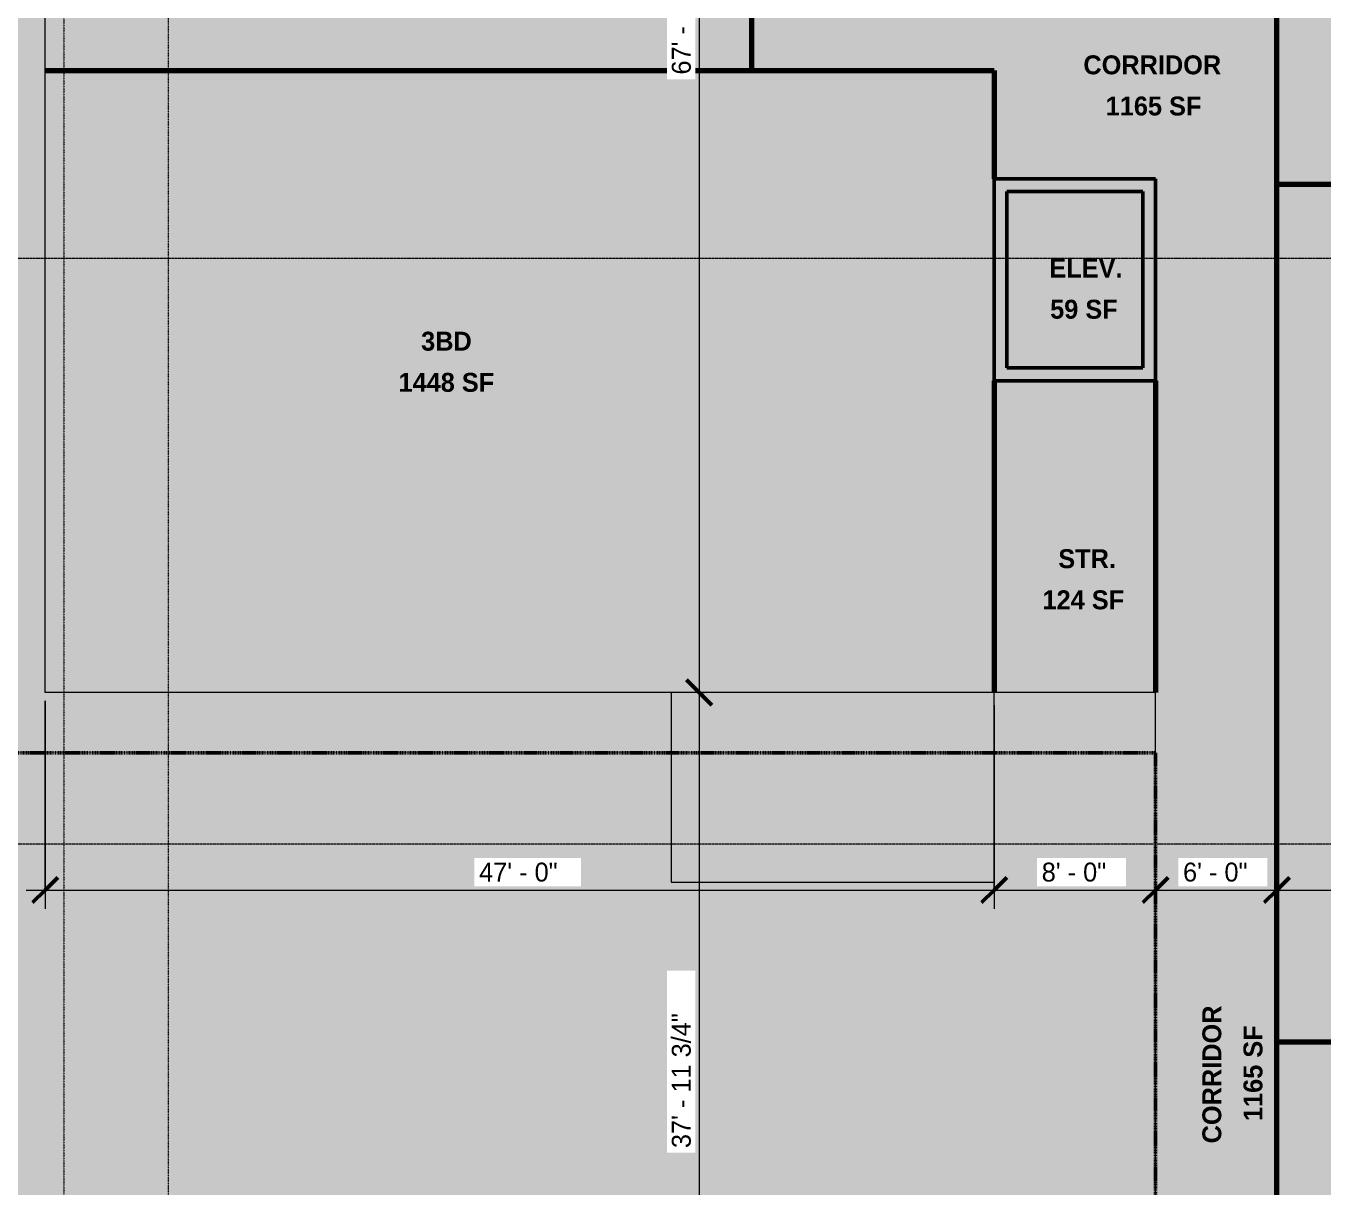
# Model space of a CAD drawing. Header units: inches. Extents: x -4294 to -464, y 9706 to 12475.
# Drawn here: x -1898 to -1127, y 10983 to 11673 of the extents above; entities that cross this region are included whole.
import ezdxf

# ---------------------------------------------------------------- set-up
doc = ezdxf.new("R2010")
doc.units = ezdxf.units.IN
doc.header["$MEASUREMENT"] = 0
for name, pattern in [('Aligning Line 1_8_', [0.25, 0.125, -0.125]), ('Double Dash 3_8_', [1, 0.375, -0.125, 0.125, -0.125, 0.125, -0.125]), ('Grid Line 1_2_', [0.875, 0.5, -0.125, 0.125, -0.125])]:
    doc.linetypes.add(name, pattern=pattern)
for name, color, linetype, lineweight in [('0-1', 7, 'Continuous', 5), ('A-ANNO-DIMS', 211, 'Continuous', 9), ('A-ANNO-DIMS-120', 211, 'Continuous', 9), ('A-AREA-1', 213, 'Continuous', 70), ('A-AREA-IDEN', 2, 'Continuous', 9), ('A-AREA-PATT-1', 50, 'Continuous', 9), ('A-FLOR-2', 133, 'Continuous', 13), ('A-FLOR-PATT-1', 31, 'Continuous', 9), ('A-WALL-1', 23, 'Continuous', 13), ('A-WALL-2', 253, 'Continuous', 50), ('C-PROP-LINE', 91, 'Double Dash 3_8_', 50), ('G-ANNO-SYMB', 111, 'Aligning Line 1_8_', 9), ('G-ANNO-SYMB-1', 147, 'Aligning Line 1_8_', 9), ('S-GRID-1', 1, 'Grid Line 1_2_', 9)]:
    doc.layers.add(name, color=color, linetype=linetype, lineweight=lineweight)
doc.layers.add('A-AREA-PATT-2', color=7, linetype='Continuous', lineweight=9, transparency=1)
doc.layers.add('A-AREA-PATT-3', color=50, linetype='Continuous', lineweight=9, transparency=1)
doc.styles.add('Century Gothic', font='ufonts.com_century-gothic.ttf', dxfattribs={"height": 11.25})
doc.styles.add('Century Gothic_B', font='GOTHICB.TTF', dxfattribs={"height": 11.25})
doc.dimstyles.new('OD__1_8__Tol__', dxfattribs={"dimscale": 12, "dimtxt": 11.746893, "dimasz": 1.25, "dimexe": 0.9375, "dimexo": 0.625, "dimgap": 0.15625, "dimtad": 1, "dimdec": 3, "dimrnd": 0.125, "dimzin": 3, "dimdsep": 46, "dimlunit": 4, "dimtxsty": 'Century Gothic', "dimblk1": 'OBLIQUE', "dimblk2": 'OBLIQUE', "dimsah": 1, "dimcen": 0.09, "dimdle": 0.9375, "dimazin": 0, "dimtfac": 1, "dimtdec": 4, "dimtix": 1, "dimtmove": 0, "dimatfit": 3, "dimfxl": 1, "dimtvp": 1, "dimtfill": 1, "dimfrac": 2, "dimtolj": 1, "dimtzin": 0, "dimarcsym": 2})

# ---------------------------------------------------------------- blocks, each defined once
blk = doc.blocks.new('CTR - 2nd Phase_rvt-1-FLOOR PLAN - 1ST FLOOR')
at = {"layer": 'A-AREA-PATT-1'}
for points in [[(-1514.72, 11646.99), (-1466.72, 11646.99), (-1466.72, 12088.59), (-1886.72, 12088.59), (-1886.72, 11646.99), (-1845.37, 11646.99)], [(-1024.1, 11579.19), (-806.72, 11579.19), (-806.72, 12088.59), (-1150.72, 12088.59), (-1150.72, 11858.59), (-1154.72, 11858.59), (-1154.72, 11579.19), (-1092.03, 11579.19)], [(-1514.72, 11277.29), (-1322.72, 11277.29), (-1322.72, 11646.99), (-1886.72, 11646.99), (-1886.72, 11277.29), (-1863.89, 11277.29)], [(-1149.3, 11069.79), (-806.72, 11069.79), (-806.72, 11579.19), (-1154.72, 11579.19), (-1154.72, 11069.79)], [(-1042.15, 10560.39), (-806.72, 10560.39), (-806.72, 11069.79), (-1154.72, 11069.79), (-1154.72, 10560.39)]]:
    blk.add_hatch(color=256, dxfattribs=at).paths.add_polyline_path(points, flags=0)
at = {"layer": 'A-AREA-PATT-2'}
for points in [[(-1234.35, 11470.21), (-1234.35, 11574.96), (-1315.1, 11574.96), (-1315.1, 11470.21), (-1275.96, 11470.21)], [(-1226.72, 11277.29), (-1226.72, 11462.59), (-1322.72, 11462.59), (-1322.72, 11277.29), (-1234.35, 11277.29)]]:
    blk.add_hatch(color=256, dxfattribs=at).paths.add_polyline_path(points, flags=0)
at = {"layer": 'A-AREA-PATT-3'}
blk.add_hatch(color=256, dxfattribs=at).paths.add_polyline_path([(-1334.35, 10050.99), (-1274.72, 10050.99), (-1274.72, 10280.99), (-1270.72, 10280.99), (-1270.72, 10379.79), (-1154.72, 10379.79), (-1154.72, 11718.99), (-1270.72, 11718.99), (-1270.72, 11858.59), (-1274.72, 11858.59), (-1274.72, 11896.59), (-1350.35, 11896.59), (-1350.35, 11718.99), (-1466.72, 11718.99), (-1466.72, 11646.99), (-1322.72, 11646.99), (-1322.72, 11582.59), (-1226.72, 11582.59), (-1226.72, 10451.79), (-1418.72, 10451.79), (-1418.72, 10379.79), (-1334.35, 10379.79), (-1334.35, 10058.99)], flags=0)
at = {"layer": 'A-FLOR-PATT-1'}
h = blk.add_hatch(dxfattribs=at)
h.set_pattern_fill('FP_1', color=256, style=0, pattern_type=2)
h.set_pattern_definition([(180, (-1614.513, 9909.789), (-5e-16, -4), []), (270, (-1614.513, 9909.789), (8, -8), [4, -28]), (270, (-1630.513, 9905.789), (8, -8), [4, -28])])
h.paths.add_polyline_path([(-1586.72, 9916.4), (-1586.72, 9974.19), (-1334.35, 9974.19), (-1334.35, 10050.99), (-1802.72, 10050.99), (-1802.72, 9916.4)], flags=0)
h.paths.add_polyline_path([(-779.95, 10281.39), (-674.91, 10281.39), (-674.91, 10473.39), (-751.71, 10473.39), (-751.71, 10626.99), (-674.91, 10626.99), (-674.91, 10818.99), (-751.71, 10818.99), (-751.71, 11068.4), (-674.91, 11068.4), (-674.91, 11260.4), (-751.71, 11260.4), (-751.71, 11627.15), (-674.91, 11627.15), (-674.91, 11819.15), (-806.72, 11819.15), (-806.72, 10281.39), (-790.17, 10281.39)], flags=0)
h.paths.add_polyline_path([(-1265.12, 10821.49), (-1265.12, 10934.19), (-1418.72, 10934.19), (-1418.72, 10821.49)], flags=0)
h.paths.add_polyline_path([(-1687.52, 10821.49), (-1495.52, 10821.49), (-1495.52, 10934.19), (-1687.52, 10934.19)], flags=0)
h.paths.add_polyline_path([(-1465.13, 11164.59), (-1322.72, 11164.59), (-1322.72, 11277.29), (-1514.72, 11277.29), (-1514.72, 11164.59)], flags=0)
h.paths.add_polyline_path([(-1685.65, 12088.59), (-1551.92, 12088.59), (-1551.92, 12220.4), (-1743.92, 12220.4), (-1743.92, 12143.6), (-1791.92, 12143.6), (-1791.92, 12088.59)], flags=0)
h.paths.add_polyline_path([(-682.72, 12088.59), (-682.72, 12220.4), (-874.72, 12220.4), (-874.72, 12088.59), (-806.72, 12088.59)], flags=0)
h = blk.add_hatch(dxfattribs=at)
h.set_pattern_fill('FP_2', color=256, style=0, pattern_type=2)
h.set_pattern_definition([(0, (0, 0), (19.2, 4.8), [1.584, -12.816, 1.584, -12.816, -76.8]), (0, (0, 0), (19.2, 4.8), [-28.8, 1.584, -27.216, 1.584, -12.816, -33.6]), (0, (0, 0), (19.2, 4.8), [-72, 1.584, -8.016, 1.584, -22.416]), (120, (7.2, 2.4), (-13.756922, 14.2276878), [1.584, -12.816, 1.584, -12.816, -76.8]), (120, (7.2, 2.4), (-13.756922, 14.2276878), [-28.8, 1.584, -27.216, 1.584, -12.816, -33.6]), (120, (7.2, 2.4), (-13.756922, 14.2276878), [-72, 1.584, -8.016, 1.584, -22.416]), (240, (9.6, 12), (-5.443078, -19.0276878), [1.584, -12.816, 1.584, -12.816, -76.8]), (240, (9.6, 12), (-5.443078, -19.0276878), [-28.8, 1.584, -27.216, 1.584, -12.816, -33.6]), (240, (9.6, 12), (-5.443078, -19.0276878), [-72, 1.584, -8.016, 1.584, -22.416])])
h.paths.add_polyline_path([(-1724.64, 9891.19), (-1334.35, 9891.19), (-1334.35, 9974.19), (-1586.72, 9974.19), (-1586.72, 9916.4), (-1802.72, 9916.4), (-1802.72, 10050.99), (-1886.72, 10050.99), (-1886.72, 10821.49), (-1687.52, 10821.49), (-1687.52, 10934.19), (-1495.52, 10934.19), (-1495.52, 10821.49), (-1418.72, 10821.49), (-1418.72, 10934.19), (-1265.12, 10934.19), (-1265.12, 10821.49), (-1226.72, 10821.49), (-1226.72, 11277.29), (-1322.72, 11277.29), (-1322.72, 11164.59), (-1514.72, 11164.59), (-1514.72, 11277.29), (-1886.72, 11277.29), (-1886.72, 12087.19), (-1933.32, 12087.19), (-1933.32, 9891.19), (-1906.16, 9891.19)], flags=0)
h.paths.add_polyline_path([(-1255.52, 9903.13), (-626.72, 9921.96), (-626.72, 10470.89), (-674.91, 10470.89), (-674.91, 10281.39), (-806.72, 10281.39), (-806.72, 10050.99), (-1255.52, 10050.99), (-1255.52, 9923.39)], flags=0)
h.paths.add_polyline_path([(-626.72, 10518.64), (-626.72, 10816.49), (-674.91, 10816.49), (-674.91, 10626.99), (-751.71, 10626.99), (-751.71, 10518.64), (-629.56, 10518.64)], flags=0)
h.paths.add_polyline_path([(-626.72, 10864.24), (-626.72, 11258.15), (-674.91, 11258.15), (-674.91, 11068.4), (-751.71, 11068.4), (-751.71, 10864.24), (-628.55, 10864.24)], flags=0)
h.paths.add_polyline_path([(-626.72, 11305.65), (-626.72, 11576.94), (-751.71, 11576.94), (-751.71, 11305.65), (-670.1, 11305.65)], flags=0)
h.paths.add_polyline_path([(-626.72, 11624.44), (-626.72, 12087.19), (-806.72, 12087.19), (-806.72, 11819.15), (-674.91, 11819.15), (-674.91, 11627.15), (-751.71, 11627.15), (-751.71, 11624.44), (-673.04, 11624.44)], flags=0)
at = {"layer": 'A-WALL-1'}
for points in [[(-1234.35, 11574.96), (-1226.72, 11574.96), (-1226.72, 11582.59), (-1322.72, 11582.59), (-1322.72, 11574.96), (-1315.1, 11574.96)], [(-1322.72, 11470.21), (-1315.1, 11470.21), (-1315.1, 11574.96), (-1322.72, 11574.96), (-1322.72, 11513.68)], [(-1226.72, 11462.59), (-1226.72, 11574.96), (-1234.35, 11574.96), (-1234.35, 11462.59)], [(-1322.72, 11462.59), (-1234.35, 11462.59), (-1234.35, 11470.21), (-1322.72, 11470.21)]]:
    blk.add_hatch(color=256, dxfattribs=at).paths.add_polyline_path(points, flags=0)
at = {"layer": 'A-AREA-1'}
for p, q in [((-1466.72, 11646.99), (-1466.72, 12088.59)), ((-1154.72, 11584.59), (-1154.72, 11858.59)), ((-1886.72, 11646.99), (-1322.72, 11646.99)), ((-1322.72, 11646.99), (-1322.72, 11582.59)), ((-1154.72, 11032.59), (-1154.72, 11584.59)), ((-806.72, 11579.19), (-1154.72, 11579.19)), ((-1322.72, 11462.59), (-1322.72, 11277.29)), ((-1226.72, 11462.59), (-1226.72, 11277.29)), ((-1154.72, 11069.79), (-806.72, 11069.79)), ((-1154.72, 10480.59), (-1154.72, 11032.59))]:
    blk.add_line(p, q, dxfattribs=at)
at = {"layer": 'A-FLOR-2'}
for p, q in [((-1886.72, 11277.29), (-1886.72, 12087.19)), ((-1514.72, 11277.29), (-1886.72, 11277.29)), ((-1322.72, 11277.29), (-1514.72, 11277.29)), ((-1514.72, 11277.29), (-1514.72, 11164.59)), ((-1322.72, 11164.59), (-1322.72, 11277.29)), ((-1226.72, 11277.29), (-1322.72, 11277.29)), ((-1226.72, 10821.49), (-1226.72, 11277.29)), ((-1514.72, 11164.59), (-1322.72, 11164.59))]:
    blk.add_line(p, q, dxfattribs=at)
at = {"layer": 'A-WALL-2'}
for p, q in [((-1226.72, 11582.59), (-1322.72, 11582.59)), ((-1322.72, 11582.59), (-1322.72, 11574.96)), ((-1226.72, 11574.96), (-1226.72, 11582.59)), ((-1322.72, 11574.96), (-1322.72, 11470.21)), ((-1315.1, 11574.96), (-1234.35, 11574.96)), ((-1315.1, 11470.21), (-1315.1, 11574.96)), ((-1234.35, 11574.96), (-1234.35, 11470.21)), ((-1226.72, 11462.59), (-1226.72, 11574.96)), ((-1322.72, 11470.21), (-1322.72, 11462.59)), ((-1234.35, 11470.21), (-1315.1, 11470.21)), ((-1322.72, 11462.59), (-1234.35, 11462.59)), ((-1234.35, 11462.59), (-1226.72, 11462.59))]:
    blk.add_line(p, q, dxfattribs=at)
blk = doc.blocks.new('CTR - 1st Phase - Unit Layouts_rvt-1-FLOOR PLAN - 1ST FLOOR')
at = {"layer": 'G-ANNO-SYMB-1'}
blk.add_line((-1813.52, 12240.75), (-1813.52, 9846.28), dxfattribs=at)
blk = doc.blocks.new('CTR - 1st Phase - Shell_rvt-1-FLOOR PLAN - 1ST FLOOR')
at = {"layer": 'S-GRID-1'}
for p, q in [((-464.45, 11535.19), (-4232.19, 11535.19)), ((-464.45, 11187.19), (-4232.19, 11187.19))]:
    blk.add_line(p, q, dxfattribs=at)
blk = doc.blocks.new('Family - ___-1869111-FLOOR PLAN - 1ST FLOOR')
at = {"layer": 'C-PROP-LINE'}
for p, q in [((-1922.72, 11241.39), (-1226.72, 11241.39)), ((-1226.72, 11241.39), (-1226.72, 10857.39))]:
    blk.add_line(p, q, dxfattribs=at)
blk = doc.blocks.new('DIMBLOCK4-FLOOR PLAN - 1ST FLOOR')
at = {"layer": 'A-ANNO-DIMS-120'}
for p, q in [((-1886.72, 11272.29), (-1886.72, 11148.69)), ((-1886.72, 11159.94), (-1886.72, 11272.29)), ((-1322.72, 11269.79), (-1322.72, 11148.69)), ((-1322.72, 11159.94), (-1322.72, 11269.79)), ((-1897.97, 11159.94), (-1322.72, 11159.94))]:
    blk.add_line(p, q, dxfattribs=at)
at = {"layer": 'A-ANNO-DIMS-120', "lineweight": 50}
for p, q in [((-1886.72, 11159.94), (-1879.22, 11167.44)), ((-1322.72, 11159.94), (-1315.22, 11167.44)), ((-1886.72, 11159.94), (-1894.22, 11152.44)), ((-1322.72, 11159.94), (-1330.22, 11152.44))]:
    blk.add_line(p, q, dxfattribs=at)
at = {"layer": 'A-ANNO-DIMS-120', "color": 0, "insert": (-1628.78, 11176.23), "char_height": 11.25, "width": 57.7276, "attachment_point": 1, "line_spacing_factor": 0.984502, "style": 'Century Gothic', "bg_fill": 3, "box_fill_scale": 1.25, "bg_fill_color": 256, "bg_fill_true_color": 13158600, "bg_fill_transparency": 0}
blk.add_mtext('47\' - 0"', dxfattribs=at)
blk = doc.blocks.new('_Oblique')
at = {"color": 0, "linetype": 'ByBlock', "lineweight": -2}
blk.add_line((-0.5, -0.5), (0.5, 0.5), dxfattribs=at)
blk = doc.blocks.new('DIMBLOCK5-FLOOR PLAN - 1ST FLOOR')
at = {"layer": 'A-ANNO-DIMS-120'}
for p, q in [((-1322.72, 11269.79), (-1322.72, 11148.69)), ((-1322.72, 11159.94), (-1322.72, 11269.79)), ((-1226.72, 11163.05), (-1226.72, 11148.69)), ((-1226.72, 11159.94), (-1226.72, 11163.05)), ((-1322.72, 11159.94), (-1226.72, 11159.94))]:
    blk.add_line(p, q, dxfattribs=at)
at = {"layer": 'A-ANNO-DIMS-120', "lineweight": 50}
for p, q in [((-1322.72, 11159.94), (-1315.22, 11167.44)), ((-1226.72, 11159.94), (-1219.22, 11167.44)), ((-1322.72, 11159.94), (-1330.22, 11152.44)), ((-1226.72, 11159.94), (-1234.22, 11152.44))]:
    blk.add_line(p, q, dxfattribs=at)
at = {"layer": 'A-ANNO-DIMS-120', "color": 0, "insert": (-1294.4, 11176.23), "char_height": 11.25, "width": 47.2113, "attachment_point": 1, "line_spacing_factor": 0.984502, "style": 'Century Gothic', "bg_fill": 3, "box_fill_scale": 1.25, "bg_fill_color": 256, "bg_fill_true_color": 13158600, "bg_fill_transparency": 0}
blk.add_mtext('8\' - 0"', dxfattribs=at)
blk = doc.blocks.new('DIMBLOCK6-FLOOR PLAN - 1ST FLOOR')
at = {"layer": 'A-ANNO-DIMS-120', "lineweight": 50}
for p, q in [((-1226.72, 11159.94), (-1219.22, 11167.44)), ((-1154.72, 11159.94), (-1147.22, 11167.44)), ((-1226.72, 11159.94), (-1234.22, 11152.44)), ((-1154.72, 11159.94), (-1162.22, 11152.44))]:
    blk.add_line(p, q, dxfattribs=at)
at = {"layer": 'A-ANNO-DIMS-120'}
for p, q in [((-1226.72, 11163.05), (-1226.72, 11148.69)), ((-1226.72, 11159.94), (-1226.72, 11163.05)), ((-1154.72, 11163.05), (-1154.72, 11148.69)), ((-1154.72, 11159.94), (-1154.72, 11163.05)), ((-1226.72, 11159.94), (-1154.72, 11159.94))]:
    blk.add_line(p, q, dxfattribs=at)
at = {"layer": 'A-ANNO-DIMS-120', "color": 0, "insert": (-1210.4, 11176.23), "char_height": 11.25, "width": 47.2113, "attachment_point": 1, "line_spacing_factor": 0.984502, "style": 'Century Gothic', "bg_fill": 3, "box_fill_scale": 1.25, "bg_fill_color": 256, "bg_fill_true_color": 13158600, "bg_fill_transparency": 0}
blk.add_mtext('6\' - 0"', dxfattribs=at)
blk = doc.blocks.new('DIMBLOCK7-FLOOR PLAN - 1ST FLOOR')
at = {"layer": 'A-ANNO-DIMS-120', "lineweight": 50}
for p, q in [((-1154.72, 11159.94), (-1147.22, 11167.44)), ((-806.72, 11159.94), (-799.22, 11167.44)), ((-1154.72, 11159.94), (-1162.22, 11152.44)), ((-806.72, 11159.94), (-814.22, 11152.44))]:
    blk.add_line(p, q, dxfattribs=at)
at = {"layer": 'A-ANNO-DIMS-120'}
for p, q in [((-1154.72, 11163.05), (-1154.72, 11148.69)), ((-1154.72, 11159.94), (-1154.72, 11163.05)), ((-806.72, 11163.05), (-806.72, 11148.69)), ((-806.72, 11159.94), (-806.72, 11163.05)), ((-1154.72, 11159.94), (-795.47, 11159.94))]:
    blk.add_line(p, q, dxfattribs=at)
at = {"layer": 'A-ANNO-DIMS-120', "color": 0, "insert": (-1004.78, 11176.23), "char_height": 11.25, "width": 57.7276, "attachment_point": 1, "line_spacing_factor": 0.984502, "style": 'Century Gothic', "bg_fill": 3, "box_fill_scale": 1.25, "bg_fill_color": 256, "bg_fill_true_color": 13158600, "bg_fill_transparency": 0}
blk.add_mtext('29\' - 0"', dxfattribs=at)
blk = doc.blocks.new('DIMBLOCK8-FLOOR PLAN - 1ST FLOOR')
at = {"layer": 'A-ANNO-DIMS-120', "lineweight": 50}
for p, q in [((-1497.96, 12088.59), (-1505.46, 12096.09)), ((-1497.96, 12088.59), (-1490.46, 12081.09)), ((-1497.96, 11277.29), (-1505.46, 11284.79)), ((-1497.96, 11277.29), (-1490.46, 11269.79))]:
    blk.add_line(p, q, dxfattribs=at)
at = {"layer": 'A-ANNO-DIMS-120'}
for p, q in [((-1497.96, 12099.84), (-1497.96, 11277.29)), ((-1494.85, 12088.59), (-1509.21, 12088.59)), ((-1497.96, 12088.59), (-1494.85, 12088.59)), ((-1494.85, 11277.29), (-1509.21, 11277.29)), ((-1497.96, 11277.29), (-1494.85, 11277.29))]:
    blk.add_line(p, q, dxfattribs=at)
at = {"layer": 'A-ANNO-DIMS-120', "color": 0, "insert": (-1514.25, 11644.53), "char_height": 11.25, "width": 92.1851, "attachment_point": 1, "rotation": 90, "line_spacing_factor": 0.984502, "style": 'Century Gothic', "bg_fill": 3, "box_fill_scale": 1.25, "bg_fill_color": 256, "bg_fill_true_color": 13158600, "bg_fill_transparency": 0}
blk.add_mtext('67\' - 7 1/4"', dxfattribs=at)
blk = doc.blocks.new('DIMBLOCK9-FLOOR PLAN - 1ST FLOOR')
at = {"layer": 'A-ANNO-DIMS-120', "lineweight": 50}
for p, q in [((-1497.96, 11277.29), (-1505.46, 11284.79)), ((-1497.96, 11277.29), (-1490.46, 11269.79)), ((-1497.96, 10821.49), (-1505.46, 10828.99)), ((-1497.96, 10821.49), (-1490.46, 10813.99))]:
    blk.add_line(p, q, dxfattribs=at)
at = {"layer": 'A-ANNO-DIMS-120'}
for p, q in [((-1494.85, 11277.29), (-1509.21, 11277.29)), ((-1497.96, 11277.29), (-1497.96, 10821.49)), ((-1497.96, 11277.29), (-1494.85, 11277.29)), ((-1494.85, 10821.49), (-1509.21, 10821.49)), ((-1497.96, 10821.49), (-1494.85, 10821.49))]:
    blk.add_line(p, q, dxfattribs=at)
at = {"layer": 'A-ANNO-DIMS-120', "color": 0, "insert": (-1514.25, 11006.6), "char_height": 11.25, "width": 102.7014, "attachment_point": 1, "rotation": 90, "line_spacing_factor": 0.984502, "style": 'Century Gothic', "bg_fill": 3, "box_fill_scale": 1.25, "bg_fill_color": 256, "bg_fill_true_color": 13158600, "bg_fill_transparency": 0}
blk.add_mtext('37\' - 11 3/4"', dxfattribs=at)

msp = doc.modelspace()

# ---------------------------------------------------------------- block references
at = {"layer": '0-1'}
msp.add_blockref('CTR - 2nd Phase_rvt-1-FLOOR PLAN - 1ST FLOOR', (0, 0), dxfattribs=at)

# ---------------------------------------------------------------- next in the draw order: linework, layer by layer
at = {"layer": 'G-ANNO-SYMB'}
msp.add_line((-1875.4984, 12363.358), (-1875.4984, 9706.2403), dxfattribs=at)

# ---------------------------------------------------------------- next in the draw order: block references
at = {"layer": '0-1'}
for name in ['CTR - 1st Phase - Shell_rvt-1-FLOOR PLAN - 1ST FLOOR', 'CTR - 1st Phase - Unit Layouts_rvt-1-FLOOR PLAN - 1ST FLOOR']:
    msp.add_blockref(name, (0, 0), dxfattribs=at)
at = {"layer": 'C-PROP-LINE'}
msp.add_blockref('Family - ___-1869111-FLOOR PLAN - 1ST FLOOR', (0, 0), dxfattribs=at)

# ---------------------------------------------------------------- next in the draw order: texts
at = {"layer": 'A-AREA-IDEN', "char_height": 11.25, "attachment_point": 1, "style": 'Century Gothic_B'}
for s, insert, width in [('CORRIDOR', (-1269.6362, 11655.9187), 100.7475), ('1165 SF', (-1256.3607, 11631.4611), 68.55375), ('ELEV.', (-1289.8592, 11535.1518), 47.7225), ('59 SF', (-1289.3868, 11510.6941), 46.58625), ('3BD', (-1663.2464, 11491.71), 35.98125), ('1448 SF', (-1676.6873, 11467.2523), 68.55375), ('STR.', (-1284.5443, 11362.4751), 34.845), ('124 SF', (-1293.9222, 11338.0174), 57.57)]:
    msp.add_mtext(s, dxfattribs=dict(at, insert=insert, width=width))
at = {"layer": 'A-AREA-IDEN', "char_height": 11.25, "attachment_point": 1, "rotation": 90, "style": 'Century Gothic_B'}
for s, insert, width in [('CORRIDOR', (-1198.9241, 11009.4031), 100.7475), ('1165 SF', (-1174.4665, 11022.6787), 68.55375)]:
    msp.add_mtext(s, dxfattribs=dict(at, insert=insert, width=width))

# ---------------------------------------------------------------- next in the draw order: dimensions: what is measured, and where the dimension line sits
at = {"layer": 'A-ANNO-DIMS'}
dim = msp.add_linear_dim(base=(-1322.7237, 11159.939), p1=(-1886.7237, 11279.7894), p2=(-1322.7237, 11277.2894), dimstyle='OD__1_8__Tol__', override={"dimpost": '<>', "dimfxl": 564.005541}, dxfattribs=at)
dim.commit()
dim.dimension.update_dxf_attribs({"geometry": 'DIMBLOCK4-FLOOR PLAN - 1ST FLOOR', "text_midpoint": (-1604.7237, 11167.722)})

# ---------------------------------------------------------------- next in the draw order: dimensions: what is measured, and where the dimension line sits
dim = msp.add_linear_dim(base=(-1497.9562, 11277.2894), p1=(-1487.3496, 12088.5894), p2=(-1487.3496, 11277.2894), angle=90, dimstyle='OD__1_8__Tol__', override={"dimpost": '<>', "dimfxl": 811.3}, dxfattribs=at)
dim.commit()
dim.dimension.update_dxf_attribs({"geometry": 'DIMBLOCK8-FLOOR PLAN - 1ST FLOOR', "text_midpoint": (-1506.3625, 11682.9394)})
dim = msp.add_linear_dim(base=(-1226.7237, 11159.939), p1=(-1322.7237, 11277.2894), p2=(-1226.7237, 11170.5456), dimstyle='OD__1_8__Tol__', override={"dimpost": '<>', "dimfxl": 143.562661}, dxfattribs=at)
dim.commit()
dim.dimension.update_dxf_attribs({"geometry": 'DIMBLOCK5-FLOOR PLAN - 1ST FLOOR', "text_midpoint": (-1274.7237, 11167.722)})

# ---------------------------------------------------------------- next in the draw order: dimensions: what is measured, and where the dimension line sits
dim = msp.add_linear_dim(base=(-1497.9562, 10821.4894), p1=(-1487.3496, 11277.2894), p2=(-1487.3496, 10821.4894), angle=90, dimstyle='OD__1_8__Tol__', override={"dimpost": '<>', "dimfxl": 455.8}, dxfattribs=at)
dim.commit()
dim.dimension.update_dxf_attribs({"geometry": 'DIMBLOCK9-FLOOR PLAN - 1ST FLOOR', "text_midpoint": (-1506.3625, 11049.3894)})
dim = msp.add_linear_dim(base=(-1154.7237, 11159.939), p1=(-1226.7237, 11170.5456), p2=(-1154.7237, 11170.5456), dimstyle='OD__1_8__Tol__', override={"dimpost": '<>', "dimfxl": 72}, dxfattribs=at)
dim.commit()
dim.dimension.update_dxf_attribs({"geometry": 'DIMBLOCK6-FLOOR PLAN - 1ST FLOOR', "text_midpoint": (-1190.7237, 11167.722)})

# ---------------------------------------------------------------- next in the draw order: dimensions: what is measured, and where the dimension line sits
dim = msp.add_linear_dim(base=(-806.7237, 11159.939), p1=(-1154.7237, 11170.5456), p2=(-806.7237, 11170.5456), dimstyle='OD__1_8__Tol__', override={"dimpost": '<>', "dimfxl": 348}, dxfattribs=at)
dim.commit()
dim.dimension.update_dxf_attribs({"geometry": 'DIMBLOCK7-FLOOR PLAN - 1ST FLOOR', "text_midpoint": (-980.7237, 11167.722)})

doc.saveas('drawing.dxf')
